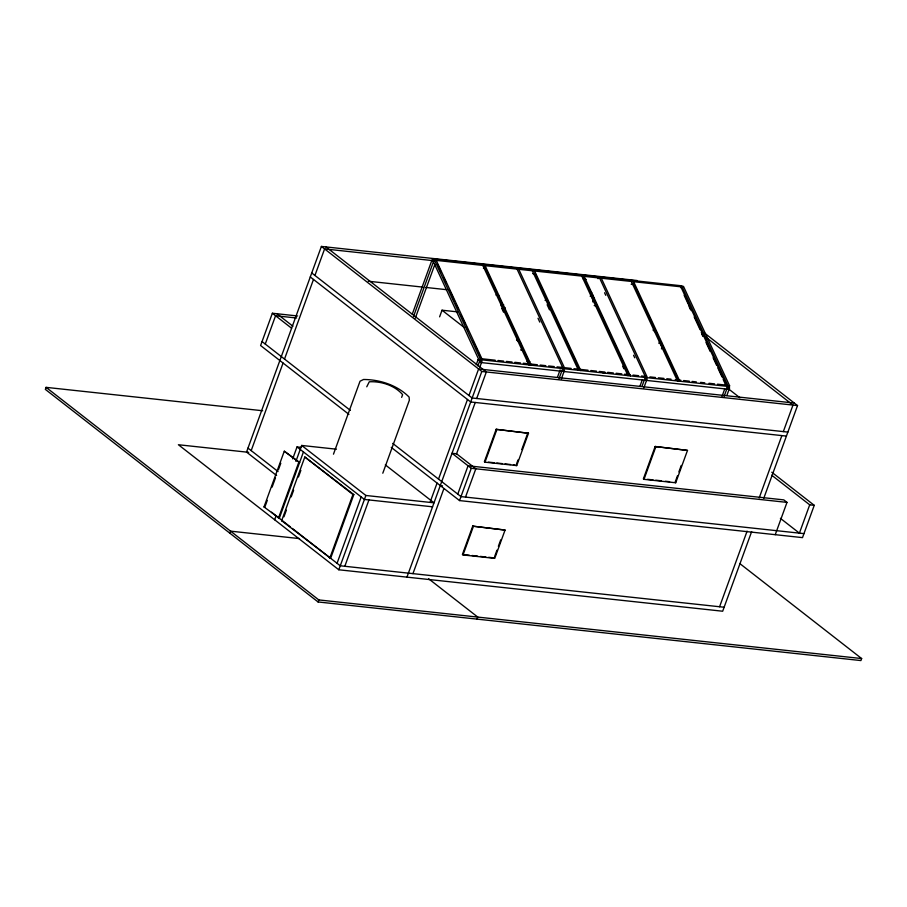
<?xml version="1.0" encoding="UTF-8"?>
<svg xmlns="http://www.w3.org/2000/svg" width="907" height="907" viewBox="0 0 907 907"><rect width="100%" height="100%" fill="white"/><g stroke="black" fill="none" stroke-linecap="round" stroke-linejoin="round"><path stroke-width="1.36" d="M262.667 410.746L46.087 387.357L45.35 389.386L318.062 601.953L860.913 660.568L861.65 658.55L739.829 563.587M297.621 315.976L272.361 313.244L260.604 345.533L348.923 414.374M265.263 344.048L275.569 315.749L296.612 318.017M637.111 280.524L321.395 246.432L246.534 452.094L276.612 475.54M251.194 450.609L283.063 363.038M284.515 359.059L313.493 279.447M314.933 275.467L324.593 248.926L434.045 260.751M229.834 533.18L230.571 531.151L299.514 538.599M303.448 451.935L279.299 518.271L264.005 506.934L284.288 451.198L299.582 462.547L284.288 451.198M267.282 500.392L264.867 507.024L264.005 506.934M272.111 487.116L275.49 477.83M278.392 469.871L280.807 463.239M292.689 458.874L297.031 446.936L301.203 447.389M274.651 519.756L276.091 515.777M295.897 461.38L301.691 445.45L336.452 449.203M278.438 518.18L298.72 462.457M281.646 520.686L304.831 456.992L353.821 494.598L330.636 558.293L281.646 520.686L282.508 520.777M283.959 516.797L286.374 510.165M291.204 496.889L293.619 490.256M298.448 476.991L300.863 470.359M333.47 454.18L360.034 381.212L363.537 379.489C379.908 379.511 397.481 385.26 409.102 397.073L409.352 400.248L382.799 473.216M366.757 386.801L369.274 381.79C381.223 381.144 394.738 385.396 402.629 394.658L401.642 397.357M412.3 314.083L431.902 260.23L434.215 260.479M432.888 260.797L433.546 259.005L681.123 285.739L682.756 287.009L435.179 260.275M413.456 316.668L433.535 261.499L431.902 260.23M415.281 318.221L434.884 264.379M329.774 558.19L352.948 494.508L304.831 456.992M318.062 601.953L318.799 599.924L46.087 387.357M337.053 563.292L361.201 496.945M751.642 531.615L722.675 611.227L338.81 569.777L365.861 495.471L301.691 445.45M344.807 566.285L368.945 499.938M439.612 316.838L442.026 310.205L457.468 311.872M476.243 364.716L478.057 359.739L480.359 359.988M477.876 365.986L479.69 361.009L478.057 359.739M501.038 305.92L502.002 303.289M430.303 501.65L437.072 483.08M438.523 479.1L467.49 399.488M468.942 395.509L478.601 368.968L794.317 403.059M479.735 367.482L481.991 361.258L479.69 361.009M502.195 308.505L503.634 304.559M406.948 577.135L481.81 371.473L321.395 246.432M503.544 311.373L504.984 307.439M412.946 573.643L443.852 488.726M456.402 454.226L475.245 402.481M476.697 398.49L486.345 371.961L325.93 246.919M457.774 494.1L468.069 465.79L783.795 499.882L786.993 502.387L775.247 534.677M771.789 472.23L814.248 505.324L802.502 537.624L459.532 500.585L471.277 468.295L452.026 453.285L456.572 453.772L475.824 468.783L465.518 497.093M496.163 429.328L484.383 461.686L484.996 462.162L516.729 465.586L528.498 433.24L496.163 429.328L528.498 433.24M484.996 462.162L496.764 429.805M472.717 526.151L462.411 554.46L463.024 554.937L494.757 558.372L505.063 530.062L472.717 526.151L505.063 530.062M463.024 554.937L473.329 526.627M516.582 463.817L517.999 459.94M521.763 449.577L527.885 432.764M557.408 377.357L560.129 369.897M559.041 378.627L562.215 369.92L564.517 370.169L561.354 378.877M494.621 556.603L496.957 550.175M498.362 546.309L500.709 539.88M590.264 296.442L591.693 292.496M591.897 297.711L592.849 295.081M477.059 619.118L477.796 617.1L428.648 578.791M592.77 301.895L594.198 297.961M639.934 386.269L642.201 380.056M642.02 386.303L644.741 378.831L647.042 379.081L643.879 387.788M658.924 343.447L660.353 339.501M660.557 344.717L661.509 342.086M661.43 348.9L662.382 346.27M655.149 446.505L643.38 478.851L643.993 479.327L675.715 482.762L687.495 450.405L655.149 446.505L687.495 450.405M643.993 479.327L655.761 446.981M677.461 475.812L675.103 482.286L675.715 482.762M678.878 471.923L681.225 465.461M722.006 396.427L724.727 388.967M724.092 396.45L727.267 387.743L729.568 387.992L726.847 395.463M728.911 386.518L727.924 389.216L480.347 362.483L481.334 359.784L728.911 386.518L727.278 385.248L717.426 384.183M719.58 606.749L747.107 531.128M759.182 497.954L781.879 435.587M783.331 431.607L792.99 405.066L706.088 337.347M763.717 498.442L797.525 405.565L703.945 332.62M771.721 475.223L809.713 504.836L799.407 533.146L780.405 518.339M434.192 259.47L433.002 260.899L479.157 360.408L480.347 358.979L482.07 359.161L435.927 259.651L434.192 259.47L480.347 358.979M598.053 278.721L599.244 277.293L600.967 277.474L647.122 376.983L645.399 376.802L599.244 277.293M680.579 287.632L681.769 286.204L683.493 286.385L729.647 385.894L728.468 387.323M726.734 387.142L727.924 385.713L729.647 385.894M483.431 268.291L486.243 268.597M532.67 273.608L535.481 273.903M583.303 279.073L586.115 279.379M631.136 284.242L633.948 284.537M368.265 281.227L422.979 287.134M425.791 287.44L446.834 289.707M495.948 295.013L498.759 295.319M545.062 300.319L547.862 300.614M594.176 305.625L596.976 305.92M520.55 349.909L523.282 350.204M527.024 361.383L529.835 361.678M481.107 358.673L495.177 360.192M497.988 360.487L503.612 361.099M506.423 361.405L512.058 362.006M514.87 362.312L520.493 362.925M523.305 363.219L537.375 364.739M540.187 365.045L545.81 365.657M548.633 365.963L554.256 366.564M557.068 366.87L562.691 367.482M565.503 367.777L571.138 368.389M573.95 368.695L588.019 370.215M590.831 370.521L596.455 371.122M599.266 371.428L604.901 372.04M607.713 372.335L613.336 372.947M616.148 373.253L621.771 373.854M624.594 374.16L630.218 374.772M633.029 375.079L638.653 375.679M641.464 375.986L645.693 376.439M649.911 376.893L655.534 377.505M658.346 377.811L663.981 378.412M666.792 378.718L671.01 379.171M675.227 379.636L680.862 380.237M683.674 380.543L689.297 381.144M692.109 381.45L696.327 381.904M700.555 382.369L704.773 382.822M708.991 383.276L714.614 383.888M603.019 373.004L605.797 373.299M644.197 377.448L646.974 377.754M481.81 371.473L797.525 405.565M787.866 432.095L472.15 398.003L311.736 272.962M786.414 436.086L470.699 401.982L310.285 276.952M488.522 462.128L494.043 462.729M496.798 463.024L502.319 463.624M505.074 463.919L510.596 464.52M513.351 464.815L516.729 465.586M647.519 479.304L653.029 479.894M655.795 480.2L661.316 480.789M665.455 481.243L669.593 481.685M471.277 468.295L786.993 502.387M809.713 504.836L814.248 505.324M248.699 452.332L178.396 444.736L338.81 569.777M440.28 485.574L442.548 485.823M803.953 533.633L460.971 496.605L392.708 443.387M365.861 495.471L434 502.829L385.316 464.883M352.948 494.508L353.821 494.598M432.548 506.809L364.41 499.451L297.031 446.936M463.794 554.608L469.316 555.209M472.071 555.503L477.592 556.104M480.347 556.399L485.869 557M488.624 557.295L494.145 557.896M724.115 607.237L340.261 565.787L292.36 528.452M318.799 599.924L861.65 658.55M727.936 386.722L729.568 387.992M652.983 330.012L657.439 333.493M728.74 389.058L739.885 397.742M516.525 340L520.992 343.481M442.026 310.205L464.361 327.608M276.896 313.731L292.938 326.237M272.361 313.244L291.612 328.255M262.055 341.554L350.374 410.395M391.257 447.378L459.532 500.585M247.985 448.115L278.064 471.561M271.533 512.217L290.478 526.99M681.769 286.204L727.924 385.713M680.885 286.884L727.04 386.393M684.139 295.285L688.277 304.219M690.046 308.04L691.236 310.591M694.195 316.974L700.113 329.729M701.292 332.279L703.072 336.112M706.031 342.483L710.17 351.417M713.129 357.8L716.677 365.453M717.856 368.004L722.006 376.938M723.185 379.489L725.555 384.591M688.583 305.455L690.352 309.287M701.599 333.527L702.778 336.078M633.676 281.782L679.831 381.291M633.676 283.778L678.651 380.736M631.374 281.533L677.529 381.042M604.572 292.757L605.751 295.308M633.562 355.261L634.741 357.812M584.165 276.442L630.32 375.952M583.575 277.157L629.129 375.385M581.852 276.193L628.007 375.702M622.678 366.213L623.869 368.764M534.654 271.091L580.797 370.6M534.654 273.086L579.618 370.045M532.341 270.842L578.496 370.351M547.136 304.729L549.495 309.831M538.021 318.289L539.79 322.11M485.132 265.74L531.287 365.26M484.542 266.454L530.107 364.693M482.83 265.49L528.974 365.011M501.764 308.312L503.532 312.144M437.389 264.22L440.938 271.885M443.897 278.256L446.267 283.358M449.226 289.741L454.554 301.226M455.733 303.777L458.103 308.879M461.062 315.262L465.2 324.184M466.391 326.735L468.159 330.567M472.898 340.771L477.037 349.705M478.216 352.256L481.776 359.909M518.441 268.563L516.718 268.381L562.873 367.891L564.596 368.072L518.441 268.563"/></g></svg>
